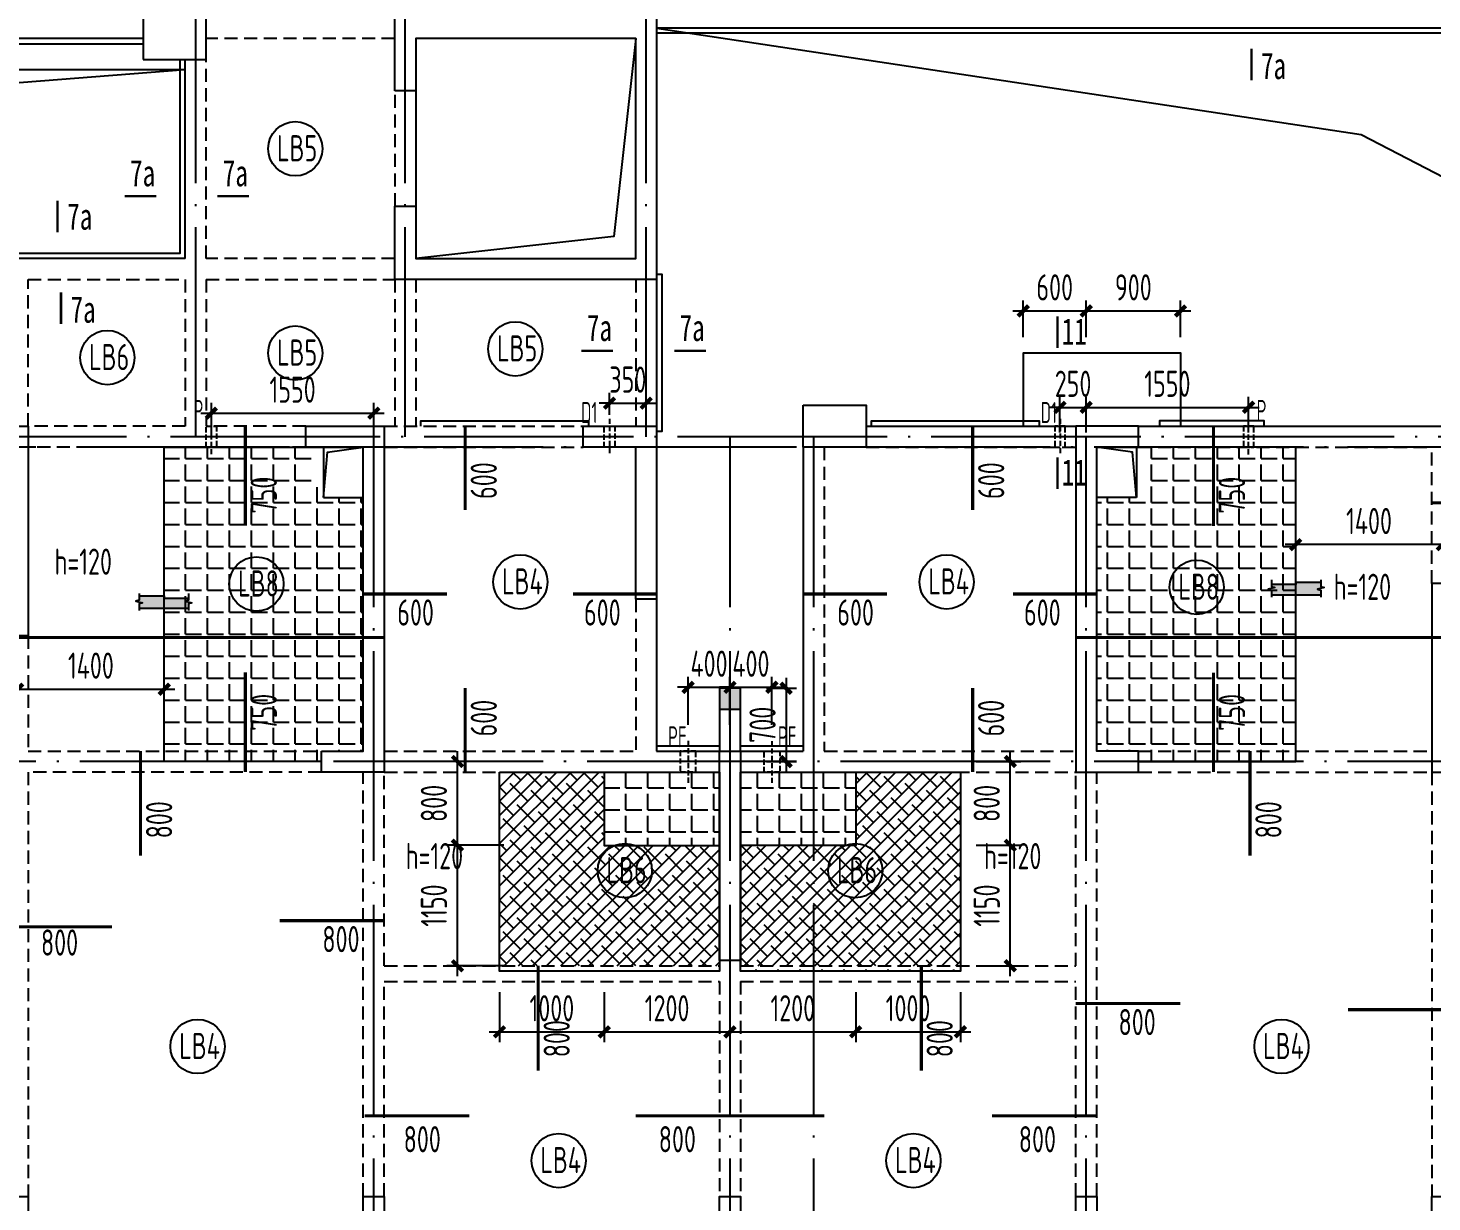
# Model space of a CAD drawing. Extents: x -173820 to 521180, y -715739 to 158231.
# Drawn here: x 15255 to 28655, y -48822 to -37619 of the extents above; entities that cross this region are included whole.
import ezdxf
from ezdxf.enums import TextEntityAlignment as Align

# ---------------------------------------------------------------- set-up
doc = ezdxf.new("R2010")
doc.units = 0
doc.header["$LTSCALE"] = 1000
for name, pattern in [('DASH', [0.35, 0.25, -0.1]), ('DOTE', [2.42, 2, -0.2, 0.02, -0.2]), ('HIDDEN2', [0.1875, 0.125, -0.0625])]:
    doc.linetypes.add(name, pattern=pattern)
for name, color, linetype in [('A-线脚看线', 9, 'Continuous'), ('A-设备穿墙洞', 161, 'Continuous'), ('AXIS', 1, 'DOTE'), ('DIM', 3, 'Continuous'), ('DIM1', 3, 'Continuous'), ('JG1', 3, 'Continuous'), ('填充', 8, 'Continuous'), ('墙', 6, 'Continuous'), ('挑板', 3, 'Continuous'), ('板筋', 6, 'Continuous'), ('柱', 2, 'Continuous'), ('梁', 4, 'HIDDEN2'), ('模板线', 3, 'Continuous'), ('洞口', 5, 'Continuous'), ('钢筋_文字', 7, 'Continuous'), ('钢筋长度标注', 7, 'Continuous')]:
    doc.layers.add(name, color=color, linetype=linetype)
doc.styles.add('TSSD_BOLD', font='tssdeng2.shx', dxfattribs={"width": 0.7, "height": 250, "bigfont": 'CHINA.shx'})
doc.styles.add('TSSD_Dimension', font='tssdeng.shx', dxfattribs={"width": 0.7, "bigfont": 'Hztxt.shx'})
doc.styles.add('zzt', font='tssdeng.shx', dxfattribs={"width": 0.7, "height": 300, "bigfont": 'tssdchn.shx'})
doc.styles.add('钢筋长度', font='tssdeng.shx', dxfattribs={"width": 0.7, "height": 300, "bigfont": 'tssdchn.shx'})
doc.styles.add('黑体', font='simhei.ttf', dxfattribs={"width": 0.8})
doc.dimstyles.new('TSSD_100_100', dxfattribs={"dimtxt": 250, "dimasz": 100, "dimexe": 100, "dimexo": 250, "dimgap": 100, "dimtad": 1, "dimdec": 0, "dimzin": 0, "dimdsep": 46, "dimtxsty": 'TSSD_Dimension', "dimblk": 'ARCHTICK', "dimcen": 0, "dimdle": 100, "dimclrd": 3, "dimclre": 3, "dimclrt": 7, "dimadec": 0, "dimazin": 0, "dimtfac": 1, "dimtdec": 0, "dimtix": 1, "dimtmove": 2, "dimatfit": 3, "dimfxl": 0, "dimtolj": 1, "dimtzin": 0, "dimarcsym": 0})
pattern_1 = [(0, (-5244.65, -50319.18), (0, 209.55), [152.4, -57.15]), (90, (-5244.65, -50319.18), (-209.55, 1e-14), [152.4, -57.15])]
pattern_2 = [(45, (425.35, -50319.18), (-67.35192, 67.35192), []), (135, (425.35, -50319.18), (-202.05576, 67.35192), [238.125, -142.875])]
pattern_3 = [(0, (425.35, -50319.18), (0, 209.55), [152.4, -57.15]), (90, (425.35, -50319.18), (-209.55, 1e-14), [152.4, -57.15])]

# ---------------------------------------------------------------- blocks, each defined once
blk = doc.blocks.new('$1783196')
at = {"layer": 'AXIS'}
for p, q in [((27334.9, 14788.3), (27334.9, 27859.5)), ((29334.9, 14788.4), (29334.9, 27859.5)), ((31634.9, 14788.4), (31634.9, 27859.5)), ((46034.9, 14788.3), (4360, 14788.3)), ((29034.9, 3480), (29034.9, 14788.4)), ((32434.9, 3480), (32434.9, 14788.3)), ((33234.9, 3480), (33234.9, 14788.3)), ((35834.9, 3480), (35834.9, 14788.3)), ((54849.9, 14688.3), (4360, 14688.3)), ((54849.9, 11688.3), (4360, 11688.3))]:
    blk.add_line(p, q, dxfattribs=at)
blk = doc.blocks.new('_ArchTick')
at = {"color": 4, "linetype": 'ByBlock', "const_width": 0.4}
blk.add_lwpolyline([(-0.5, -0.5), (0.5, 0.5)], dxfattribs=at)
blk = doc.blocks.new('*D2375')
at = {"layer": 'Defpoints', "color": 0}
for p in [(16555, -43929), (15155, -44519), (16555, -44519)]:
    blk.add_point(p, dxfattribs=at)
at = {"layer": 'DIM', "color": 3, "lineweight": -2}
for p, q in [((15055, -43929), (16655, -43929)), ((15155, -44269), (15155, -43829)), ((16555, -44269), (16555, -43829))]:
    blk.add_line(p, q, dxfattribs=at)
at = {"layer": 'DIM', "color": 3, "lineweight": -2, "xscale": 100, "yscale": 100, "zscale": 100, "rotation": 180}
blk.add_blockref('_ArchTick', (15155, -43929), dxfattribs=at)
at = {"layer": 'DIM', "color": 3, "lineweight": -2, "xscale": 100, "yscale": 100, "zscale": 100}
blk.add_blockref('_ArchTick', (16555, -43929), dxfattribs=at)
at = {"layer": 'DIM', "color": 7, "insert": (15855, -43704), "char_height": 250, "attachment_point": 5, "style": 'TSSD_Dimension'}
blk.add_mtext('\\A1;1400', dxfattribs=at)
blk = doc.blocks.new('*D2376')
at = {"layer": 'Defpoints', "color": 0}
for p in [(27355, -42549), (27355, -43199), (28755, -43199)]:
    blk.add_point(p, dxfattribs=at)
at = {"layer": 'DIM', "color": 3, "lineweight": -2}
for p, q in [((27355, -42949), (27355, -42449)), ((28755, -42949), (28755, -42449)), ((28855, -42549), (27255, -42549))]:
    blk.add_line(p, q, dxfattribs=at)
at = {"layer": 'DIM', "color": 3, "lineweight": -2, "xscale": 100, "yscale": 100, "zscale": 100, "rotation": 180}
blk.add_blockref('_ArchTick', (27355, -42549), dxfattribs=at)
at = {"layer": 'DIM', "color": 3, "lineweight": -2, "xscale": 100, "yscale": 100, "zscale": 100}
blk.add_blockref('_ArchTick', (28755, -42549), dxfattribs=at)
at = {"layer": 'DIM', "color": 7, "insert": (28055, -42324), "char_height": 250, "attachment_point": 5, "style": 'TSSD_Dimension'}
blk.add_mtext('\\A1;1400', dxfattribs=at)
blk = doc.blocks.new('*D2395')
at = {"layer": 'Defpoints', "color": 0}
for p in [(25355, -40319), (24755, -40820), (25355, -40820)]:
    blk.add_point(p, dxfattribs=at)
at = {"layer": 'DIM', "color": 3, "lineweight": -2}
for p, q in [((24655, -40319), (25455, -40319)), ((24755, -40570), (24755, -40219)), ((25355, -40570), (25355, -40219))]:
    blk.add_line(p, q, dxfattribs=at)
at = {"layer": 'DIM', "color": 3, "lineweight": -2, "xscale": 100, "yscale": 100, "zscale": 100, "rotation": 180}
blk.add_blockref('_ArchTick', (24755, -40319), dxfattribs=at)
at = {"layer": 'DIM', "color": 3, "lineweight": -2, "xscale": 100, "yscale": 100, "zscale": 100}
blk.add_blockref('_ArchTick', (25355, -40319), dxfattribs=at)
at = {"layer": 'DIM', "color": 7, "insert": (25055, -40094), "char_height": 250, "attachment_point": 5, "style": 'TSSD_Dimension'}
blk.add_mtext('\\A1;600', dxfattribs=at)
blk = doc.blocks.new('*D2396')
at = {"layer": 'Defpoints', "color": 0}
for p in [(26255, -40319), (25355, -40820), (26255, -40820)]:
    blk.add_point(p, dxfattribs=at)
at = {"layer": 'DIM', "color": 3, "lineweight": -2}
for p, q in [((25255, -40319), (26355, -40319)), ((25355, -40570), (25355, -40219)), ((26255, -40570), (26255, -40219))]:
    blk.add_line(p, q, dxfattribs=at)
at = {"layer": 'DIM', "color": 3, "lineweight": -2, "xscale": 100, "yscale": 100, "zscale": 100, "rotation": 180}
blk.add_blockref('_ArchTick', (25355, -40319), dxfattribs=at)
at = {"layer": 'DIM', "color": 3, "lineweight": -2, "xscale": 100, "yscale": 100, "zscale": 100}
blk.add_blockref('_ArchTick', (26255, -40319), dxfattribs=at)
at = {"layer": 'DIM', "color": 7, "insert": (25805, -40094), "char_height": 250, "attachment_point": 5, "style": 'TSSD_Dimension'}
blk.add_mtext('\\A1;900', dxfattribs=at)
blk = doc.blocks.new('*D2459')
at = {"layer": 'Defpoints', "color": 0}
for p in [(22055, -43919, 0), (22055, -44619), (22491, -44619)]:
    blk.add_point(p, dxfattribs=at)
at = {"layer": 'DIM', "color": 3, "lineweight": -2}
for p, q in [((22305, -43919), (22591, -43919)), ((22491, -43819), (22491, -44719)), ((22305, -44619), (22591, -44619))]:
    blk.add_line(p, q, dxfattribs=at)
at = {"layer": 'DIM', "color": 3, "lineweight": -2, "xscale": 100, "yscale": 100, "zscale": 100}
for p, rotation in [((22491, -43919), 90), ((22491, -44619), 270)]:
    blk.add_blockref('_ArchTick', p, dxfattribs=dict(at, rotation=rotation))
at = {"layer": 'DIM', "color": 7, "insert": (22266, -44269), "char_height": 250, "attachment_point": 5, "rotation": 90, "style": 'TSSD_Dimension'}
blk.add_mtext('\\A1;700', dxfattribs=at)
blk = doc.blocks.new('$1292675')
at = {"layer": 'JG1'}
blk.add_hatch(color=8, dxfattribs=at).paths.add_polyline_path([(502, 20), (502, 64), (470, 74), (534, 91), (502, 101), (502, 140), (262, 140), (262, 120), (32, 120), (32, 101), (64, 91), (0, 74), (32, 64), (32, 20)])
for p, q in [((502, 140), (262, 140)), ((262, 140), (262, 120)), ((262, 120), (32, 120)), ((32, 20), (502, 20))]:
    blk.add_line(p, q, dxfattribs=at)
for points in [[(32, 165), (32, 101), (64, 91), (0, 74), (32, 64), (32, 0)], [(502, 165), (502, 101), (534, 91), (470, 74), (502, 64), (502, 0)]]:
    blk.add_lwpolyline(points, dxfattribs=at)
blk = doc.blocks.new('*D2468')
at = {"layer": 'Defpoints', "color": 0}
for p in [(19755, -46569), (20755, -46569), (20755, -47199)]:
    blk.add_point(p, dxfattribs=at)
at = {"layer": 'DIM', "color": 3, "lineweight": -2}
for p, q in [((19755, -46819), (19755, -47299)), ((20755, -46819), (20755, -47299)), ((19655, -47199), (20855, -47199))]:
    blk.add_line(p, q, dxfattribs=at)
at = {"layer": 'DIM', "color": 3, "lineweight": -2, "xscale": 100, "yscale": 100, "zscale": 100, "rotation": 180}
blk.add_blockref('_ArchTick', (19755, -47199), dxfattribs=at)
at = {"layer": 'DIM', "color": 3, "lineweight": -2, "xscale": 100, "yscale": 100, "zscale": 100}
blk.add_blockref('_ArchTick', (20755, -47199), dxfattribs=at)
at = {"layer": 'DIM', "color": 7, "insert": (20255, -46974), "char_height": 250, "attachment_point": 5, "style": 'TSSD_Dimension'}
blk.add_mtext('\\A1;1000', dxfattribs=at)
blk = doc.blocks.new('*D2469')
at = {"layer": 'Defpoints', "color": 0}
for p in [(21955, -46569), (23155, -46569), (23155, -47199)]:
    blk.add_point(p, dxfattribs=at)
at = {"layer": 'DIM', "color": 3, "lineweight": -2}
for p, q in [((21955, -46819), (21955, -47299)), ((23155, -46819), (23155, -47299)), ((21855, -47199), (23255, -47199))]:
    blk.add_line(p, q, dxfattribs=at)
at = {"layer": 'DIM', "color": 3, "lineweight": -2, "xscale": 100, "yscale": 100, "zscale": 100, "rotation": 180}
blk.add_blockref('_ArchTick', (21955, -47199), dxfattribs=at)
at = {"layer": 'DIM', "color": 3, "lineweight": -2, "xscale": 100, "yscale": 100, "zscale": 100}
blk.add_blockref('_ArchTick', (23155, -47199), dxfattribs=at)
at = {"layer": 'DIM', "color": 7, "insert": (22555, -46974), "char_height": 250, "attachment_point": 5, "style": 'TSSD_Dimension'}
blk.add_mtext('\\A1;1200', dxfattribs=at)
blk = doc.blocks.new('*D2470')
at = {"layer": 'Defpoints', "color": 0}
for p in [(19354, -45419), (20048, -45419), (20048, -46569)]:
    blk.add_point(p, dxfattribs=at)
at = {"layer": 'DIM', "color": 3, "lineweight": -2}
for p, q in [((19798, -45419), (19254, -45419)), ((19354, -46669), (19354, -45319)), ((19798, -46569), (19254, -46569))]:
    blk.add_line(p, q, dxfattribs=at)
at = {"layer": 'DIM', "color": 3, "lineweight": -2, "xscale": 100, "yscale": 100, "zscale": 100}
for p, rotation in [((19354, -45419), 90), ((19354, -46569), 270)]:
    blk.add_blockref('_ArchTick', p, dxfattribs=dict(at, rotation=rotation))
at = {"layer": 'DIM', "color": 7, "insert": (19129, -45994), "char_height": 250, "attachment_point": 5, "rotation": 90, "style": 'TSSD_Dimension'}
blk.add_mtext('\\A1;1150', dxfattribs=at)
blk = doc.blocks.new('*D2471')
at = {"layer": 'Defpoints', "color": 0}
for p in [(19354, -44619), (20048, -44619), (20048, -45419)]:
    blk.add_point(p, dxfattribs=at)
at = {"layer": 'DIM', "color": 3, "lineweight": -2}
for p, q in [((19798, -44619), (19254, -44619)), ((19354, -45519), (19354, -44519)), ((19798, -45419), (19254, -45419))]:
    blk.add_line(p, q, dxfattribs=at)
at = {"layer": 'DIM', "color": 3, "lineweight": -2, "xscale": 100, "yscale": 100, "zscale": 100}
for p, rotation in [((19354, -44619), 90), ((19354, -45419), 270)]:
    blk.add_blockref('_ArchTick', p, dxfattribs=dict(at, rotation=rotation))
at = {"layer": 'DIM', "color": 7, "insert": (19129, -45019), "char_height": 250, "attachment_point": 5, "rotation": 90, "style": 'TSSD_Dimension'}
blk.add_mtext('\\A1;800', dxfattribs=at)
blk = doc.blocks.new('*D2472')
at = {"layer": 'Defpoints', "color": 0}
for p in [(24056, -45419), (24631, -45419), (24056, -46569)]:
    blk.add_point(p, dxfattribs=at)
at = {"layer": 'DIM', "color": 3, "lineweight": -2}
for p, q in [((24306, -45419), (24731, -45419)), ((24631, -46669), (24631, -45319)), ((24306, -46569), (24731, -46569))]:
    blk.add_line(p, q, dxfattribs=at)
at = {"layer": 'DIM', "color": 3, "lineweight": -2, "xscale": 100, "yscale": 100, "zscale": 100}
for p, rotation in [((24631, -45419), 90), ((24631, -46569), 270)]:
    blk.add_blockref('_ArchTick', p, dxfattribs=dict(at, rotation=rotation))
at = {"layer": 'DIM', "color": 7, "insert": (24406, -45994), "char_height": 250, "attachment_point": 5, "rotation": 90, "style": 'TSSD_Dimension'}
blk.add_mtext('\\A1;1150', dxfattribs=at)
blk = doc.blocks.new('*D2473')
at = {"layer": 'Defpoints', "color": 0}
for p in [(24056, -44619), (24631, -44619), (24056, -45419)]:
    blk.add_point(p, dxfattribs=at)
at = {"layer": 'DIM', "color": 3, "lineweight": -2}
for p, q in [((24306, -44619), (24731, -44619)), ((24631, -45519), (24631, -44519)), ((24306, -45419), (24731, -45419))]:
    blk.add_line(p, q, dxfattribs=at)
at = {"layer": 'DIM', "color": 3, "lineweight": -2, "xscale": 100, "yscale": 100, "zscale": 100}
for p, rotation in [((24631, -44619), 90), ((24631, -45419), 270)]:
    blk.add_blockref('_ArchTick', p, dxfattribs=dict(at, rotation=rotation))
at = {"layer": 'DIM', "color": 7, "insert": (24406, -45019), "char_height": 250, "attachment_point": 5, "rotation": 90, "style": 'TSSD_Dimension'}
blk.add_mtext('\\A1;800', dxfattribs=at)
blk = doc.blocks.new('*D2474')
at = {"layer": 'Defpoints', "color": 0}
for p in [(20755, -46569), (21955, -46569), (21955, -47199)]:
    blk.add_point(p, dxfattribs=at)
at = {"layer": 'DIM', "color": 3, "lineweight": -2}
for p, q in [((20755, -46819), (20755, -47299)), ((21955, -46819), (21955, -47299)), ((20655, -47199), (22055, -47199))]:
    blk.add_line(p, q, dxfattribs=at)
at = {"layer": 'DIM', "color": 3, "lineweight": -2, "xscale": 100, "yscale": 100, "zscale": 100, "rotation": 180}
blk.add_blockref('_ArchTick', (20755, -47199), dxfattribs=at)
at = {"layer": 'DIM', "color": 3, "lineweight": -2, "xscale": 100, "yscale": 100, "zscale": 100}
blk.add_blockref('_ArchTick', (21955, -47199), dxfattribs=at)
at = {"layer": 'DIM', "color": 7, "insert": (21355, -46974), "char_height": 250, "attachment_point": 5, "style": 'TSSD_Dimension'}
blk.add_mtext('\\A1;1200', dxfattribs=at)
blk = doc.blocks.new('*D2475')
at = {"layer": 'Defpoints', "color": 0}
for p in [(23155, -46569), (24155, -46569), (24155, -47199)]:
    blk.add_point(p, dxfattribs=at)
at = {"layer": 'DIM', "color": 3, "lineweight": -2}
for p, q in [((23155, -46819), (23155, -47299)), ((24155, -46819), (24155, -47299)), ((23055, -47199), (24255, -47199))]:
    blk.add_line(p, q, dxfattribs=at)
at = {"layer": 'DIM', "color": 3, "lineweight": -2, "xscale": 100, "yscale": 100, "zscale": 100, "rotation": 180}
blk.add_blockref('_ArchTick', (23155, -47199), dxfattribs=at)
at = {"layer": 'DIM', "color": 3, "lineweight": -2, "xscale": 100, "yscale": 100, "zscale": 100}
blk.add_blockref('_ArchTick', (24155, -47199), dxfattribs=at)
at = {"layer": 'DIM', "color": 7, "insert": (23655, -46974), "char_height": 250, "attachment_point": 5, "style": 'TSSD_Dimension'}
blk.add_mtext('\\A1;1000', dxfattribs=at)
blk = doc.blocks.new('$1109386')
at = {"layer": '模板线', "color": 4, "const_width": 22.7}
for points in [[(0, 0), (302, 0)], [(886, 0), (1188, 0)]]:
    blk.add_lwpolyline(points, dxfattribs=at)
at = {"layer": '模板线', "color": 0, "style": '黑体', "width": 0.7}
for p in [(172, 220), (1057, 220)]:
    blk.add_text('7a', height=252, dxfattribs=at).set_placement(p, align=Align.MIDDLE_CENTER)
blk = doc.blocks.new('$1901069')
at = {"layer": '模板线', "color": 4, "const_width": 22.7}
for points in [[(0, 1177), (0, 874)], [(32, 302), (32, 0)]]:
    blk.add_lwpolyline(points, dxfattribs=at)
at = {"layer": '模板线', "color": 0, "style": '黑体', "width": 0.7}
for p in [(211, 1026), (243, 138)]:
    blk.add_text('7a', height=252, dxfattribs=at).set_placement(p, align=Align.MIDDLE_CENTER)
blk = doc.blocks.new('$18727')
at = {"layer": '模板线', "color": 4, "const_width": 22.7}
for points in [[(0, 1648), (0, 1345)], [(0, 302), (0, 0)]]:
    blk.add_lwpolyline(points, dxfattribs=at)
at = {"layer": '模板线', "color": 0, "style": '黑体', "width": 0.7}
for p in [(160, 1503), (160, 158)]:
    blk.add_text('11', height=252, dxfattribs=at).set_placement(p, align=Align.MIDDLE_CENTER)
blk = doc.blocks.new('$1642317')
at = {"layer": '洞口'}
for points in [[(23220, 2170), (23600, 2170), (23600, 2650), (23220, 2650)], [(30980, 2170), (30600, 2170), (30600, 2650), (30980, 2650)]]:
    blk.add_lwpolyline(points, close=True, dxfattribs=at)
for points in [[(23220, 2170), (23258, 2602), (23600, 2650)], [(30980, 2170), (30942, 2602), (30600, 2650)]]:
    blk.add_lwpolyline(points, dxfattribs=at)
blk = doc.blocks.new('$1466424')
at = {"layer": '板筋', "const_width": 30}
for points in [[(22674, 9654), (22674, 10604)], [(24773, 9804), (24773, 10604)], [(29617, 9804), (29617, 10604)], [(31915, 9653), (31915, 10603)], [(34000, 9873), (34700, 9873)], [(23800, 9003), (24600, 9003)], [(25800, 9003), (26600, 9003)], [(28000, 9003), (28800, 9003)], [(30000, 9003), (30800, 9003)], [(17000, 8588), (24000, 8588)], [(30600, 8587), (34200, 8587)], [(22674, 7304), (22674, 8254)], [(31915, 7303), (31915, 8253)], [(24773, 7304), (24773, 8104)], [(29617, 7304), (29617, 8104)], [(21674, 6504), (21674, 7504)], [(32263, 6504), (32263, 7504)], [(23000, 5885), (24000, 5885)], [(19600, 5826), (21400, 5826)], [(30600, 5094), (31600, 5094)], [(33200, 5035), (35000, 5035)], [(23812, 4023), (24812, 4023)], [(26401, 4023), (28201, 4023)], [(29800, 4023), (30800, 4023)]]:
    blk.add_lwpolyline(points, dxfattribs=at)
at = {"layer": '板筋', "const_width": 30, "elevation": 0}
for points in [[(25469, 4454), (25469, 5454)], [(29126, 4454), (29126, 5454)]]:
    blk.add_lwpolyline(points, dxfattribs=at)
at = {"layer": '钢筋_文字'}
for centre in [(23151, 13252, 0), (23151, 11302, 0), (25251, 11342, 0), (21357, 11259, 0), (22780, 9098, 0), (25299, 9118, 0), (29368, 9118, 0), (31755, 9067, 0), (26296, 6362, 0), (28496, 6362, 0), (22218, 4684, 0), (32564, 4684, 0), (25665, 3595, 0), (29051, 3595, 0)]:
    blk.add_circle(centre, 259, dxfattribs=at)
at = {"layer": '钢筋_文字', "style": 'TSSD_BOLD', "width": 0.7}
for s, p in [('LB5', (22976, 13132, 0)), ('LB5', (22976, 11182, 0)), ('LB5', (25076, 11222, 0)), ('LB6', (21182, 11139, 0)), ('LB4', (25124, 8998, 0)), ('LB4', (29193, 8998, 0)), ('LB8', (22605, 8978, 0)), ('LB8', (31580, 8947, 0)), ('LB6', (26121, 6242, 0)), ('LB6', (28321, 6242, 0)), ('LB4', (22043, 4564, 0)), ('LB4', (32389, 4564, 0)), ('LB4', (25490, 3475, 0)), ('LB4', (28876, 3475, 0))]:
    blk.add_text(s, height=250, dxfattribs=at).set_placement(p)
at = {"layer": '钢筋_文字', "color": 7, "linetype": 'Continuous', "style": 'TSSD_BOLD', "width": 0.7}
for p in [(20746, 9186, 0), (32956, 8946, 0), (24098, 6376, 0), (29618, 6376, 0)]:
    blk.add_text(' h=120', height=250, dxfattribs=at).set_placement(p)
at = {"layer": '钢筋长度标注', "style": '钢筋长度', "width": 0.7}
for s, p in [('600', (25075, 9910)), ('600', (29918, 9910)), ('750', (22975, 9770)), ('750', (32216, 9769)), ('750', (22975, 7697)), ('600', (25075, 7643)), ('600', (29918, 7643)), ('750', (32216, 7696)), ('800', (21976, 6670)), ('800', (32565, 6670)), ('800', (25771, 4581, 0)), ('800', (29427, 4581, 0))]:
    blk.add_text(s, height=250, rotation=90, dxfattribs=at).set_placement(p)
for s, p in [('600', (24124, 8701)), ('600', (25907, 8701)), ('600', (28324, 8701)), ('600', (30107, 8701)), ('800', (20723, 5551)), ('800', (23409, 5584)), ('800', (31009, 4792)), ('800', (24185, 3674)), ('800', (26620, 3674)), ('800', (30057, 3674))]:
    blk.add_text(s, height=250, dxfattribs=at).set_placement(p)
blk = doc.blocks.new('$133032')
at = {"layer": '挑板'}
blk.add_lwpolyline([(30100, 10700), (30100, 11400), (31600, 11400), (31600, 10700)], dxfattribs=at)
blk = doc.blocks.new('$1457958')
at = {"layer": '柱'}
blk.add_hatch(color=8, dxfattribs=at).paths.add_polyline_path([(0, 200), (0, 0), (200, 0), (200, 200)])
at = {"layer": '柱', "color": 3, "elevation": 0}
blk.add_lwpolyline([(0, 200), (0, 0), (200, 0), (200, 200)], close=True, dxfattribs=at)
blk = doc.blocks.new('$1222607')
at = {"layer": '柱'}
blk.add_blockref('$1457958', (27200, 8000), dxfattribs=at)
blk = doc.blocks.new('$1413619')
at = {"layer": 'A-线脚看线', "color": 5, "elevation": 0}
for points in [[(34200, 10650), (34200, 10700), (38700, 10700), (38700, 14400), (26650, 14400)], [(11850, 14300), (21750, 14300)], [(22100, 14150), (22100, 12300), (19350, 12300), (19350, 12250)], [(26650, 12100), (26700, 12100), (26700, 10600), (26650, 10600)], [(24400, 10650), (24400, 10700), (26000, 10700), (26000, 10650)], [(28700, 10650), (28700, 10700), (30300, 10700), (30300, 10650)], [(32450, 10650), (32450, 10700), (31450, 10700), (31450, 10650)], [(26650, 7600), (27250, 7600)], [(27450, 7600), (28050, 7600)]]:
    blk.add_lwpolyline(points, dxfattribs=at)
blk = doc.blocks.new('$1427617')
at = {"layer": 'A-设备穿墙洞', "linetype": 'DASH', "ltscale": 0.2, "elevation": 0}
for points in [[(2775, 9085), (2875, 9085), (2875, 9285), (2775, 9285)], [(4575, 9085), (4675, 9085), (4675, 9285), (4575, 9285)], [(0, 6185), (150, 6185), (150, 5985), (0, 5985)], [(2775, 285), (2875, 285), (2875, 485), (2775, 485)]]:
    blk.add_lwpolyline(points, close=True, dxfattribs=at)
for points in [[(2825, 9357), (2825, 9018)], [(4625, 9017), (4625, 9352)], [(75, 6281), (75, 5881)], [(2825, 557), (2825, 218)]]:
    blk.add_lwpolyline(points, dxfattribs=at)
at = {"layer": 'A-设备穿墙洞', "linetype": 'DASH', "ltscale": 0.2}
for points in [[(3325, 557), (3325, 218)], [(2904, 135), (3142, 135)]]:
    blk.add_lwpolyline(points, dxfattribs=at)
for points in [[(3275, 285), (3375, 285), (3375, 485), (3275, 485)], [(3075, 85), (3075, 185), (2975, 185), (2975, 85)]]:
    blk.add_lwpolyline(points, close=True, dxfattribs=at)
at = {"layer": 'A-设备穿墙洞', "color": 7, "linetype": 'DASH', "ltscale": 0.2, "style": 'zzt', "width": 0.6}
for s, p in [('D1', (2640, 9316, 0)), ('P', (4701, 9337, 0)), ('PF', (132, 6222, 0)), ('D1', (2649, 528, 0)), ('D2', (3351, 536, 0)), ('D2', (3220, -15, 0))]:
    blk.add_text(s, height=200, dxfattribs=at).set_placement(p)
blk = doc.blocks.new('*D11665')
at = {"layer": 'Defpoints', "color": 0}
for p in [(24800, 9572), (23250, 9086, 0), (24800, 9086, 0)]:
    blk.add_point(p, dxfattribs=at)
at = {"layer": 'DIM1', "color": 3, "lineweight": -2}
for p, q in [((23250, 9336), (23250, 9672)), ((24800, 9336), (24800, 9672)), ((23150, 9572), (24900, 9572))]:
    blk.add_line(p, q, dxfattribs=at)
at = {"layer": 'DIM1', "color": 3, "lineweight": -2, "xscale": 100, "yscale": 100, "zscale": 100, "rotation": 180}
blk.add_blockref('_ArchTick', (23250, 9572), dxfattribs=at)
at = {"layer": 'DIM1', "color": 3, "lineweight": -2, "xscale": 100, "yscale": 100, "zscale": 100}
blk.add_blockref('_ArchTick', (24800, 9572), dxfattribs=at)
at = {"layer": 'DIM1', "color": 7, "insert": (24025, 9797), "char_height": 250, "attachment_point": 5, "style": 'TSSD_Dimension'}
blk.add_mtext('\\A1;1550', dxfattribs=at)
blk = doc.blocks.new('*D11672')
at = {"layer": 'Defpoints', "color": 0}
for p in [(28200, 6956), (27800, 6348, 0), (28200, 6348, 0)]:
    blk.add_point(p, dxfattribs=at)
at = {"layer": 'DIM1', "color": 3, "lineweight": -2}
for p, q in [((27800, 6598), (27800, 7056)), ((28200, 6598), (28200, 7056)), ((27800, 6956), (27700, 6956)), ((27800, 6956), (28200, 6956)), ((28200, 6956), (28300, 6956))]:
    blk.add_line(p, q, dxfattribs=at)
at = {"layer": 'DIM1', "color": 3, "lineweight": -2, "xscale": 100, "yscale": 100, "zscale": 100}
blk.add_blockref('_ArchTick', (27800, 6956), dxfattribs=at)
at = {"layer": 'DIM1', "color": 3, "lineweight": -2, "xscale": 100, "yscale": 100, "zscale": 100, "rotation": 180}
blk.add_blockref('_ArchTick', (28200, 6956), dxfattribs=at)
at = {"layer": 'DIM1', "color": 7, "insert": (28000, 7181), "char_height": 250, "attachment_point": 5, "style": 'TSSD_Dimension'}
blk.add_mtext('\\A1;400', dxfattribs=at)
blk = doc.blocks.new('*D11673')
at = {"layer": 'Defpoints', "color": 0}
for p in [(28600, 6956), (28200, 6348, 0), (28600, 6348, 0)]:
    blk.add_point(p, dxfattribs=at)
at = {"layer": 'DIM1', "color": 3, "lineweight": -2}
for p, q in [((28200, 6598), (28200, 7056)), ((28600, 6598), (28600, 7056)), ((28200, 6956), (28100, 6956)), ((28200, 6956), (28600, 6956)), ((28600, 6956), (28700, 6956))]:
    blk.add_line(p, q, dxfattribs=at)
at = {"layer": 'DIM1', "color": 3, "lineweight": -2, "xscale": 100, "yscale": 100, "zscale": 100}
blk.add_blockref('_ArchTick', (28200, 6956), dxfattribs=at)
at = {"layer": 'DIM1', "color": 3, "lineweight": -2, "xscale": 100, "yscale": 100, "zscale": 100, "rotation": 180}
blk.add_blockref('_ArchTick', (28600, 6956), dxfattribs=at)
at = {"layer": 'DIM1', "color": 7, "insert": (28400, 7181), "char_height": 250, "attachment_point": 5, "style": 'TSSD_Dimension'}
blk.add_mtext('\\A1;400', dxfattribs=at)
blk = doc.blocks.new('*D11674')
at = {"layer": 'Defpoints', "color": 0}
for p in [(31600, 9628), (31350, 9138, 0), (31600, 9138, 0)]:
    blk.add_point(p, dxfattribs=at)
at = {"layer": 'DIM1', "color": 3, "lineweight": -2}
for p, q in [((31350, 9388), (31350, 9728)), ((31600, 9388), (31600, 9728)), ((31350, 9628), (31250, 9628)), ((31350, 9628), (31600, 9628)), ((31600, 9628), (31700, 9628))]:
    blk.add_line(p, q, dxfattribs=at)
at = {"layer": 'DIM1', "color": 3, "lineweight": -2, "xscale": 100, "yscale": 100, "zscale": 100}
blk.add_blockref('_ArchTick', (31350, 9628), dxfattribs=at)
at = {"layer": 'DIM1', "color": 3, "lineweight": -2, "xscale": 100, "yscale": 100, "zscale": 100, "rotation": 180}
blk.add_blockref('_ArchTick', (31600, 9628), dxfattribs=at)
at = {"layer": 'DIM1', "color": 7, "insert": (31475, 9853), "char_height": 250, "attachment_point": 5, "style": 'TSSD_Dimension'}
blk.add_mtext('\\A1;250', dxfattribs=at)
blk = doc.blocks.new('*D11675')
at = {"layer": 'Defpoints', "color": 0}
for p in [(33150, 9628), (31600, 9138, 0), (33150, 9238, 0)]:
    blk.add_point(p, dxfattribs=at)
at = {"layer": 'DIM1', "color": 3, "lineweight": -2}
for p, q in [((31600, 9388), (31600, 9728)), ((33150, 9488), (33150, 9728)), ((31500, 9628), (33250, 9628))]:
    blk.add_line(p, q, dxfattribs=at)
at = {"layer": 'DIM1', "color": 3, "lineweight": -2, "xscale": 100, "yscale": 100, "zscale": 100, "rotation": 180}
blk.add_blockref('_ArchTick', (31600, 9628), dxfattribs=at)
at = {"layer": 'DIM1', "color": 3, "lineweight": -2, "xscale": 100, "yscale": 100, "zscale": 100}
blk.add_blockref('_ArchTick', (33150, 9628), dxfattribs=at)
at = {"layer": 'DIM1', "color": 7, "insert": (32375, 9853), "char_height": 250, "attachment_point": 5, "style": 'TSSD_Dimension'}
blk.add_mtext('\\A1;1550', dxfattribs=at)
blk = doc.blocks.new('*D11693')
at = {"layer": 'Defpoints', "color": 0}
for p in [(27400, 9668), (27050, 9307), (27400, 9307)]:
    blk.add_point(p, dxfattribs=at)
at = {"layer": 'DIM1', "color": 3, "lineweight": -2}
for p, q in [((27050, 9668), (26950, 9668)), ((27050, 9557), (27050, 9768)), ((27050, 9668), (27400, 9668)), ((27400, 9557), (27400, 9768)), ((27400, 9668), (27500, 9668))]:
    blk.add_line(p, q, dxfattribs=at)
at = {"layer": 'DIM1', "color": 3, "lineweight": -2, "xscale": 100, "yscale": 100, "zscale": 100}
blk.add_blockref('_ArchTick', (27050, 9668), dxfattribs=at)
at = {"layer": 'DIM1', "color": 3, "lineweight": -2, "xscale": 100, "yscale": 100, "zscale": 100, "rotation": 180}
blk.add_blockref('_ArchTick', (27400, 9668), dxfattribs=at)
at = {"layer": 'DIM1', "color": 7, "insert": (27225, 9893), "char_height": 250, "attachment_point": 5, "style": 'TSSD_Dimension'}
blk.add_mtext('\\A1;350', dxfattribs=at)
blk = doc.blocks.new('$1186913')
at = {"layer": 'A-设备穿墙洞', "linetype": 'DASH', "ltscale": 0.2, "elevation": 0}
for points in [[(23250.2, 9179.7), (23250.2, 9514.9)], [(27049.8, 9519.2), (27049.8, 9180.7)], [(27800.2, 6443.9), (27800.2, 6043.3)]]:
    blk.add_lwpolyline(points, dxfattribs=at)
for points in [[(23300.2, 9247.9), (23200.2, 9247.9), (23200.2, 9447.9), (23300.2, 9447.9)], [(27099.8, 9247.9), (26999.8, 9247.9), (26999.8, 9447.9), (27099.8, 9447.9)], [(27875.2, 6347.9), (27725.2, 6347.9), (27725.2, 6147.9), (27875.2, 6147.9)]]:
    blk.add_lwpolyline(points, close=True, dxfattribs=at)
at = {"layer": 'A-设备穿墙洞'}
blk.add_blockref('$1427617', (28525.2, 162.5), dxfattribs=at)
at = {"layer": 'A-设备穿墙洞', "color": 7, "linetype": 'DASH', "ltscale": 0.2, "style": 'zzt', "width": 0.6}
for s, p in [('P', (23078.6, 9499, 0)), ('D1', (26778.7, 9478.9, 0)), ('PF', (27608.5, 6384, 0))]:
    blk.add_text(s, height=200, dxfattribs=at).set_placement(p)
at = {"layer": 'DIM1'}
for base, p1, p2, picture, middle in [((27400.2, 9668.4, 0), (27049.8, 9306.6, 0), (27400.2, 9306.6, 0), '*D11693', (27225, 9893.4, 0)), ((24800.2, 9572.4), (23250.1, 9086.2, 0), (24800.2, 9086.2, 0), '*D11665', (24025.1, 9797.4)), ((31600.2, 9627.6), (31350.2, 9138.5, 0), (31600.2, 9138.5, 0), '*D11674', (31475.2, 9852.6)), ((33150.2, 9627.6), (31600.2, 9138.5, 0), (33150.2, 9238.5, 0), '*D11675', (32375.2, 9852.6)), ((28200.2, 6955.9), (27800.2, 6347.9, 0), (28200.2, 6347.9, 0), '*D11672', (28000.2, 7180.9)), ((28600.2, 6955.9), (28200.2, 6347.9, 0), (28600.2, 6347.9, 0), '*D11673', (28400.2, 7180.9))]:
    dim = blk.add_linear_dim(base=base, p1=p1, p2=p2, dimstyle='TSSD_100_100', dxfattribs=at)
    dim.commit()
    dim.dimension.update_dxf_attribs({"geometry": picture, "text_midpoint": middle})

msp = doc.modelspace()

# ---------------------------------------------------------------- hatches: boundary and pattern name
at = {"layer": 'JG1'}
h = msp.add_hatch(dxfattribs=at)
h.set_pattern_fill('ANSI38,_O', color=8, scale=30)
h.set_pattern_definition(pattern_2)
h.paths.add_polyline_path([(21855.3, -46569.2), (21855.3, -46519.2), (21855.3, -45419.2), (20755.3, -45419.2), (20755.3, -44719.2), (19755.3, -44719.2), (19755.3, -46569.2)])
h = msp.add_hatch(dxfattribs=at)
h.set_pattern_fill('ANSI38,_O', color=8, scale=30)
h.set_pattern_definition(pattern_2)
h.paths.add_polyline_path([(24155.3, -44719.2), (23155.3, -44719.2), (23155.3, -45419.2), (22055.3, -45419.2), (22055.3, -46569.2), (24155.3, -46569.2)])
at = {"layer": '填充', "linetype": 'Continuous'}
h = msp.add_hatch(dxfattribs=at)
h.set_pattern_fill('ANGLE', color=256, scale=30, style=0)
h.set_pattern_definition(pattern_1)
h.paths.add_polyline_path([(18455.3, -42099.2), (18075.3, -42099.2), (18084.1, -41999.2), (17975.3, -41999.2), (17975.3, -41619.2), (16555.3, -41619.2), (16555.3, -44519.2), (18455.3, -44519.2)])
h = msp.add_hatch(dxfattribs=at)
h.set_pattern_fill('ANGLE', color=256, scale=30, style=0)
h.set_pattern_definition(pattern_1)
h.paths.add_polyline_path([(25826.6, -41999.2), (25835.3, -42099.2), (25455.3, -42099.2), (25455.3, -44519.2), (27355.3, -44519.2), (27355.3, -41619.2), (25935.3, -41619.2), (25935.3, -41999.2)])
h = msp.add_hatch(dxfattribs=at)
h.set_pattern_fill('ANGLE', color=256, scale=30, style=0)
h.set_pattern_definition(pattern_1)
h.paths.add_polyline_path([(16555.3, -44519.2), (16555.3, -44619.2), (18055.3, -44619.2), (18055.3, -44519.2)])
h = msp.add_hatch(dxfattribs=at)
h.set_pattern_fill('ANGLE', color=256, scale=30, style=0)
h.set_pattern_definition(pattern_1)
h.paths.add_polyline_path([(25855.3, -44519.2), (25855.3, -44619.2), (27355.3, -44619.2), (27355.3, -44519.2)])
h = msp.add_hatch(dxfattribs=at)
h.set_pattern_fill('ANGLE', color=256, scale=30, style=0)
h.set_pattern_definition(pattern_3)
h.paths.add_polyline_path([(21855.3, -45419.2), (21855.3, -44719.2), (20755.3, -44719.2), (20755.3, -45419.2)])
h = msp.add_hatch(dxfattribs=at)
h.set_pattern_fill('ANGLE', color=256, scale=30, style=0)
h.set_pattern_definition(pattern_3)
h.paths.add_polyline_path([(23155.3, -45419.2), (23155.3, -44719.2), (22055.3, -44719.2), (22055.3, -45419.2)])
h = msp.add_hatch(dxfattribs=at)
h.set_pattern_fill('ANGLE', color=256, scale=30, style=0)
h.set_pattern_definition(pattern_1)
h.paths.add_polyline_path([(22055.3, -46569.2), (22055.3, -46619.2), (24155.3, -46619.2), (24155.3, -46569.2)])

# ---------------------------------------------------------------- linework, layer by layer
at = {"layer": '墙', "elevation": 0}
for points in [[(16355.3, -37919.2), (16955.3, -37919.2), (16955.3, -37519.2), (16355.3, -37519.2)], [(18755.3, -38219.2), (18755.3, -37519.2), (21255.3, -37519.2), (21255.3, -40019.2), (18755.3, -40019.2), (18755.3, -39319.2), (18955.3, -39319.2), (18955.3, -39819.2), (21055.3, -39819.2), (21055.3, -37719.2), (18955.3, -37719.2), (18955.3, -38219.2)], [(22655.3, -41219.2), (23255.3, -41219.2), (23255.3, -41619.2), (22655.3, -41619.2)], [(15055.3, -41419.2), (15255.3, -41419.2), (15255.3, -43419.2), (15055.3, -43419.2), (15055.3, -41619.2)], [(18055.3, -44519.2), (18455.3, -44519.2), (18455.3, -41619.2), (17905.3, -41619.2), (17905.3, -41419.2), (18655.3, -41419.2), (18655.3, -44719.2), (18455.3, -44719.2), (18055.3, -44719.2)], [(20555.3, -41419.2), (21255.3, -41419.2), (21255.3, -43069.2), (21055.3, -43069.2), (21055.3, -41619.2), (20555.3, -41619.2)], [(25855.3, -44519.2), (25455.3, -44519.2), (25455.3, -41619.2), (25855.3, -41619.2), (25855.3, -41419.2), (25255.3, -41419.2), (25255.3, -44719.2), (25455.3, -44719.2), (25855.3, -44719.2)], [(29255.3, -42919.2), (28655.3, -42919.2), (28655.3, -44719.2), (28855.3, -44719.2), (28855.3, -43119.2), (29255.3, -43119.2)], [(21855.3, -44519.2), (22055.3, -44519.2), (22055.3, -46519.2), (21855.3, -46519.2), (21855.3, -44719.2)], [(18455.3, -48769.2), (18655.3, -48769.2), (18655.3, -50219.2), (19555.3, -50219.2), (19555.3, -50419.2), (18455.3, -50419.2)], [(25255.3, -50219.2), (25255.3, -48769.2), (25455.3, -48769.2), (25455.3, -50419.2), (24355.3, -50419.2), (24355.3, -50219.2)], [(28655.3, -48769.2), (28855.3, -48769.2), (28855.3, -50219.2), (29255.3, -50219.2), (29255.3, -50419.2), (28655.3, -50419.2)]]:
    msp.add_lwpolyline(points, close=True, dxfattribs=at)
for points in [[(16555.3, -37919.2), (16555.3, -37919.2)], [(22855.3, -41619.2), (22855.3, -41619.2)], [(21855.3, -44719.2), (21855.3, -44719.2)], [(14855.3, -50419.2), (14855.3, -50219.2), (15055.3, -50219.2), (15055.3, -48769.2), (15255.3, -48769.2), (15255.3, -50219.2), (15455.3, -50219.2), (15455.3, -50419.2), (14855.3, -50419.2), (15255.3, -50419.2)], [(21455.3, -50419.2), (21455.3, -50219.2), (21855.3, -50219.2), (21855.3, -48769.2), (22055.3, -48769.2), (22055.3, -50219.2), (22455.3, -50219.2), (22455.3, -50419.2), (21455.3, -50419.2), (22055.3, -50419.2)]]:
    msp.add_lwpolyline(points, dxfattribs=at)
at = {"layer": '梁', "linetype": 'Continuous'}
for p, q in [((33355.3, -37619.2, 0), (21255.3, -37619.2, 0)), ((16355.3, -37719.2, 0), (6455.3, -37719.2, 0)), ((16755.3, -39819.2, 0), (16755.3, -37919.2, 0)), ((16755.3, -38019.2, 0), (1655.3, -38019.2, 0)), ((16755.3, -38019.2, 0), (1655.3, -38019.2, 0)), ((18955.3, -38256.2, 0), (18955.3, -39382.2, 0)), ((16755.3, -39819.2, 0), (13303.3, -39819.2, 0)), ((21255.3, -40019.2, 0), (21255.3, -41419.2, 0)), ((23255.3, -41419.2, 0), (25255.3, -41419.2, 0)), ((25855.3, -41419.2, 0), (33355.3, -41417.2, 0)), ((22655.3, -41619.2, 0), (22655.3, -44519.2, 0)), ((21255.3, -43069.2, 0), (21255.3, -44519.2, 0)), ((22055.3, -43919.2, 0), (21855.3, -43919.2, 0)), ((21855.3, -43919.2, 0), (21855.3, -44519.2, 0)), ((22055.3, -44519.2, 0), (22055.3, -43919.2, 0)), ((21255.3, -44519.2, 0), (21855.3, -44519.2, 0)), ((22055.3, -44519.2, 0), (22655.3, -44519.2, 0))]:
    msp.add_line(p, q, dxfattribs=at)
at = {"layer": '梁'}
for p, q in [((18755.3, -37719.2, 0), (16955.3, -37719.2, 0)), ((16955.3, -39819.2, 0), (16955.3, -37919.2, 0)), ((18756.3, -38256.2, 0), (18756.3, -39382.2, 0)), ((18755.3, -39819.2, 0), (16955.3, -39819.2, 0)), ((15255.3, -41419.2, 0), (15255.3, -40019.2, 0)), ((15255.3, -40019.2, 0), (16755.3, -40019.2, 0)), ((16755.3, -40019.2, 0), (16755.3, -41419.2, 0)), ((16955.3, -40019.2, 0), (16955.3, -41419.2, 0)), ((16955.3, -40019.2, 0), (18755.3, -40019.2, 0)), ((18755.3, -40019.2, 0), (18755.3, -41419.2, 0)), ((18955.3, -40019.2, 0), (18955.3, -41419.2, 0)), ((21055.3, -40019.2, 0), (21055.3, -41419.2, 0)), ((16755.3, -41419.2, 0), (15255.3, -41419.2, 0)), ((17905.3, -41419.2, 0), (16955.3, -41419.2, 0)), ((18655.3, -41419.2, 0), (20555.3, -41419.2, 0)), ((17905.3, -41619.2, 0), (15255.3, -41619.2, 0)), ((18655.3, -41619.2, 0), (20555.3, -41619.2, 0)), ((22855.3, -41619.2, 0), (22855.3, -44519.2, 0)), ((23255.3, -41619.2, 0), (25255.3, -41619.2, 0)), ((25855.3, -41619.2, 0), (28655.3, -41619.2, 0)), ((28655.3, -42919.2, 0), (28655.3, -41619.2, 0)), ((21055.3, -43069.2, 0), (21055.3, -44519.2, 0)), ((15255.3, -43419.2, 0), (15255.3, -44519.2, 0)), ((15255.3, -44519.2, 0), (18055.3, -44519.2, 0)), ((18655.3, -44519.2, 0), (21055.3, -44519.2, 0)), ((22855.3, -44519.2, 0), (25255.3, -44519.2, 0)), ((25855.3, -44519.2, 0), (28655.3, -44519.2, 0)), ((18055.3, -44719.2, 0), (15255.3, -44719.2, 0)), ((15255.3, -44719.2, 0), (15255.3, -48769.2, 0)), ((18455.3, -48769.2, 0), (18455.3, -44719.2, 0)), ((18655.3, -46569.2, 0), (18655.3, -44719.2, 0)), ((18655.3, -44719.2, 0), (21855.3, -44719.2, 0)), ((22055.3, -44719.2, 0), (25255.3, -44719.2, 0)), ((25255.3, -46569.2, 0), (25255.3, -44719.2, 0)), ((25455.3, -48769.2, 0), (25455.3, -44719.2, 0)), ((25855.3, -44719.2, 0), (28655.3, -44719.2, 0)), ((28655.3, -44719.2, 0), (28655.3, -48787.2, 0)), ((18655.3, -46569.2, 0), (21855.3, -46569.2, 0)), ((21855.3, -46519.2, 0), (21855.3, -46569.2, 0)), ((22055.3, -46519.2, 0), (22055.3, -46569.2, 0)), ((22055.3, -46569.2, 0), (25255.3, -46569.2, 0)), ((18655.3, -48769.2, 0), (18655.3, -46719.2, 0)), ((18655.3, -46719.2, 0), (21855.3, -46719.2, 0)), ((21855.3, -46719.2, 0), (21855.3, -48769.2, 0)), ((22055.3, -46719.2, 0), (22055.3, -48769.2, 0)), ((22055.3, -46719.2, 0), (25255.3, -46719.2, 0)), ((25255.3, -48769.2, 0), (25255.3, -46719.2, 0))]:
    msp.add_line(p, q, dxfattribs=at)
at = {"layer": '梁', "linetype": 'Continuous', "elevation": 0}
for points in [[(18055.3, -44619.2), (16555.3, -44619.2), (16555.3, -41619.2), (18455.3, -41619.2)], [(25855.3, -44619.2), (27355.3, -44619.2), (27355.3, -41619.2), (25455.3, -41619.2)]]:
    msp.add_lwpolyline(points, dxfattribs=at)
for points in [[(19755.3, -44719.2), (21855.3, -44719.2), (21855.3, -46619.2), (19755.3, -46619.2)], [(22055.3, -44719.2), (24155.3, -44719.2), (24155.3, -46619.2), (22055.3, -46619.2)]]:
    msp.add_lwpolyline(points, close=True, dxfattribs=at)
at = {"layer": '梁', "linetype": 'Continuous'}
for points in [[(20755.3, -44719.2), (20755.3, -45419.2), (21855.3, -45419.2)], [(23155.3, -44719.2), (23155.3, -45419.2), (22055.3, -45419.2)]]:
    msp.add_lwpolyline(points, dxfattribs=at)
at = {"layer": '洞口', "color": 5, "elevation": 0}
for points in [[(21255.4, -37619.3), (27981.1, -38634.5), (33355.2, -41417.7)], [(21055.4, -37719.1), (20845.4, -39609.1), (18955.4, -39819.1)], [(16755.4, -38019.1), (3999.9, -39015.1), (1655.4, -41419.2)]]:
    msp.add_lwpolyline(points, dxfattribs=at)
msp.add_lwpolyline([(21055.4, -37719.1), (18955.4, -37719.1), (18955.4, -39819.1), (21055.4, -39819.1)], close=True, dxfattribs=at)

# ---------------------------------------------------------------- block references
at = {"layer": 'A-设备穿墙洞'}
msp.add_blockref('$1186913', (-6244.8, -50867), dxfattribs=at)
at = {"layer": 'JG1'}
msp.add_blockref('$1292675', (27093.3, -43049.2, 0), dxfattribs=at)
at = {"layer": 'JG1', "xscale": -1}
msp.add_blockref('$1292675', (16817.4, -43179.2, 0), dxfattribs=at)
at = {"layer": '填充', "linetype": 'Continuous'}
msp.add_blockref('$1783196', (-10479.5, -56307.5, 0), dxfattribs=at)
at = {"layer": '挑板'}
for name, p in [('$133032', (-5344.7, -52119.2, 0)), ('$1413619', (-5394.7, -52069.2))]:
    msp.add_blockref(name, p, dxfattribs=at)
at = {"layer": '柱'}
msp.add_blockref('$1222607', (-5344.7, -52119.2, 0), dxfattribs=at)
at = {"layer": '模板线'}
for name, p in [('$1901069', (26900.3, -38117.5, 0)), ('$1109386', (16176.5, -39223, 0)), ('$1901069', (15537.4, -40443, 0)), ('$1109386', (20536.9, -40699.3, 0)), ('$18727', (25081.7, -42017.3, 0))]:
    msp.add_blockref(name, p, dxfattribs=at)
at = {"layer": '洞口'}
msp.add_blockref('$1642317', (-5144.7, -44269.2), dxfattribs=at)
at = {"layer": '钢筋长度标注'}
msp.add_blockref('$1466424', (-5344.7, -52022.9, 0), dxfattribs=at)

# ---------------------------------------------------------------- dimensions: what is measured, and where the dimension line sits
at = {"layer": 'DIM'}
for base, p1, p2, picture, middle in [((25355.3, -40319.2, 0), (24755.3, -40820, 0), (25355.3, -40820, 0), '*D2395', (25055.3, -40094.2, 0)), ((26255.3, -40319.2, 0), (25355.3, -40820, 0), (26255.3, -40820, 0), '*D2396', (25805.3, -40094.2, 0)), ((27355.3, -42549.2, 0), (28755.3, -43199.2, 0), (27355.3, -43199.2, 0), '*D2376', (28055.3, -42324.2, 0)), ((16555.3, -43929.2, 0), (15155.3, -44519.2, 0), (16555.3, -44519.2, 0), '*D2375', (15855.3, -43704.2, 0)), ((20755.3, -47199.2, 0), (19755.3, -46569.2, 0), (20755.3, -46569.2, 0), '*D2468', (20255.3, -46974.2, 0)), ((21955.3, -47199.2, 0), (20755.3, -46569.2, 0), (21955.3, -46569.2, 0), '*D2474', (21355.3, -46974.2, 0)), ((23155.3, -47199.2, 0), (21955.3, -46569.2, 0), (23155.3, -46569.2, 0), '*D2469', (22555.3, -46974.2, 0)), ((24155.3, -47199.2, 0), (23155.3, -46569.2, 0), (24155.3, -46569.2, 0), '*D2475', (23655.3, -46974.2, 0))]:
    dim = msp.add_linear_dim(base=base, p1=p1, p2=p2, dimstyle='TSSD_100_100', dxfattribs=at)
    dim.commit()
    dim.dimension.update_dxf_attribs({"geometry": picture, "text_midpoint": middle})
for base, p1, p2, picture, middle in [((22491.4, -44619.2, 0), (22055.3, -43919.2, 0), (22055.3, -44619.2, 0), '*D2459', (22266.4, -44269.2, 0)), ((19353.9, -44619.2, 0), (20047.9, -45419.2, 0), (20047.9, -44619.2, 0), '*D2471', (19128.9, -45019.2, 0)), ((24631.1, -44619.2, 0), (24055.9, -45419.2, 0), (24055.9, -44619.2, 0), '*D2473', (24406.1, -45019.2, 0)), ((19353.9, -45419.2, 0), (20047.9, -46569.2, 0), (20047.9, -45419.2, 0), '*D2470', (19128.9, -45994.2, 0)), ((24631.1, -45419.2, 0), (24055.9, -46569.2, 0), (24055.9, -45419.2, 0), '*D2472', (24406.1, -45994.2, 0))]:
    dim = msp.add_linear_dim(base=base, p1=p1, p2=p2, angle=90, dimstyle='TSSD_100_100', dxfattribs=at)
    dim.commit()
    dim.dimension.update_dxf_attribs({"geometry": picture, "text_midpoint": middle})

doc.saveas('drawing.dxf')
